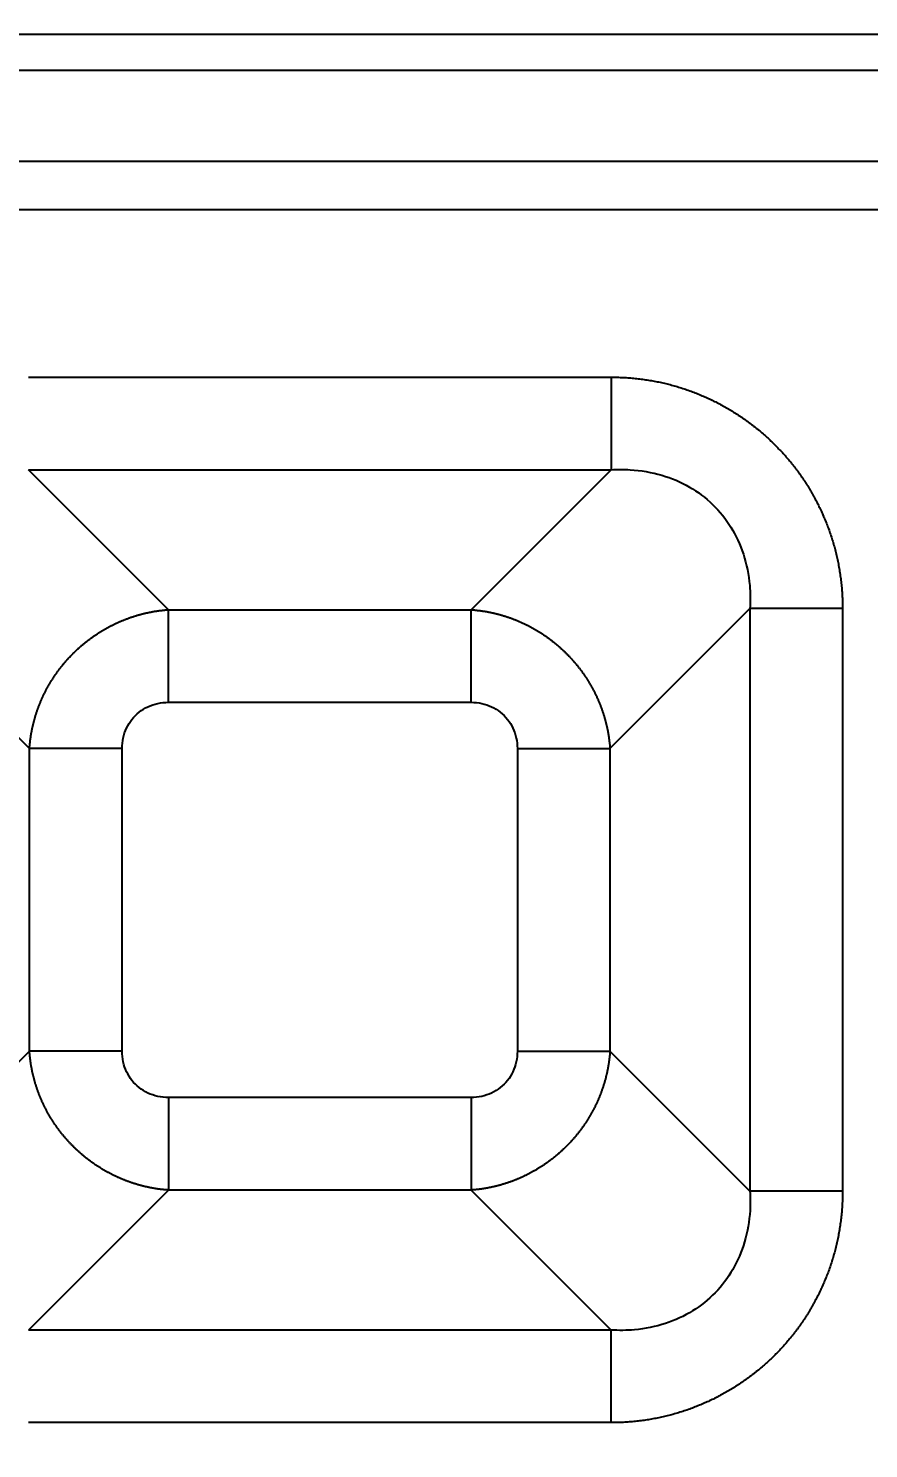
# Model space of a CAD drawing. Header units: millimetres. Extents: x -1286 to 291, y 5350 to 5880.
# Drawn here: x -1041.22 to -1023.98, y 5659.5 to 5688.66 of the extents above; entities that cross this region are included whole.
import ezdxf

# ---------------------------------------------------------------- set-up
doc = ezdxf.new("R2010")
doc.units = ezdxf.units.MM
doc.layers.add('dim', color=82, linetype='Continuous', lineweight=9)
doc.layers.add('粗实线层', color=7, linetype='Continuous', lineweight=35)
doc.dimstyles.new('ISO-25', dxfattribs={"dimscale": 1.5, "dimtxt": 2.5, "dimasz": 2.5, "dimexe": 1.25, "dimexo": 0.625, "dimtad": 1, "dimtxsty": 'Standard', "dimcen": 2.5, "dimadec": 0, "dimazin": 0, "dimtfac": 1, "dimtmove": 0, "dimatfit": 3, "dimfxl": 0, "dimarcsym": 0})

# ---------------------------------------------------------------- blocks, each defined once
blk = doc.blocks.new('*D39')
at = {"layer": 'Defpoints', "color": 0, "lineweight": 18, "transparency": 16777216}
for p in [(-981.514, 5754.075), (-1136.803, 5623.235)]:
    blk.add_point(p, dxfattribs=at)
at = {"layer": 'dim', "color": 0, "lineweight": -2, "transparency": 16777216}
for p, q in [((-931.597, 5796.133), (-979.219, 5756.008)), ((-1136.803, 5623.235), (-981.514, 5754.075)), ((-1139.097, 5621.302), (-1141.391, 5619.369))]:
    blk.add_line(p, q, dxfattribs=at)
at = {"layer": 'dim', "color": 0, "lineweight": 18, "transparency": 16777216}
for points in [[(-979.542, 5756.391), (-978.897, 5755.626), (-981.514, 5754.075)], [(-1139.419, 5621.684), (-1138.775, 5620.92), (-1136.803, 5623.235)]]:
    blk.add_solid(points, dxfattribs=at)
at = {"layer": 'dim', "color": 0, "lineweight": 18, "transparency": 16777216, "insert": (-942.427, 5790.849), "char_height": 3.75, "attachment_point": 5, "rotation": 40.1161}
blk.add_mtext('∅203,06', dxfattribs=at)

msp = doc.modelspace()

# ---------------------------------------------------------------- linework, layer by layer
at = {"layer": '粗实线层', "lineweight": 25}
for p, q in [((-1048.306, 5688.534), (-966.904, 5688.534)), ((-968.068, 5687.792), (-1048.306, 5687.792)), ((-969.99, 5685.921), (-1046.436, 5685.921)), ((-970.506, 5684.932), (-1046.436, 5684.932)), ((-1041.218, 5681.496), (-1029.261, 5681.496)), ((-1041.218, 5679.596), (-1029.261, 5679.596)), ((-1038.345, 5676.723), (-1041.218, 5679.596)), ((-1032.134, 5676.723), (-1029.261, 5679.596)), ((-1041.196, 5673.872), (-1044.069, 5676.745)), ((-1038.345, 5676.723), (-1032.134, 5676.723)), ((-1029.283, 5673.872), (-1026.41, 5676.745)), ((-1026.41, 5676.745), (-1026.41, 5664.787)), ((-1024.509, 5676.745), (-1024.509, 5664.787)), ((-1038.345, 5674.822), (-1032.134, 5674.822)), ((-1041.196, 5667.66), (-1041.196, 5673.872)), ((-1039.295, 5667.66), (-1039.295, 5673.872)), ((-1031.183, 5673.872), (-1031.183, 5667.66)), ((-1029.283, 5673.872), (-1029.283, 5667.66)), ((-1041.196, 5667.66), (-1044.069, 5664.788)), ((-1029.283, 5667.66), (-1026.41, 5664.787)), ((-1032.134, 5666.71), (-1038.345, 5666.71)), ((-1038.345, 5664.81), (-1041.218, 5661.937)), ((-1032.134, 5664.81), (-1038.345, 5664.81)), ((-1032.134, 5664.81), (-1029.261, 5661.937)), ((-1029.261, 5661.937), (-1041.218, 5661.937)), ((-1029.261, 5660.036), (-1041.218, 5660.036))]:
    msp.add_line(p, q, dxfattribs=at)
for radius in [87.342, 87.216, 86.564]:
    msp.add_circle((-1053.128, 5688.655), radius, dxfattribs=at)
for centre, radius, start, end in [((-1053.128, 5688.655), 86.224, 270.08059, 359.91941), ((-1053.128, 5688.655), 85.581, 270.90297, 359.09703), ((-1053.128, 5688.655), 83.696, 272.22396, 357.77604), ((-1053.128, 5688.655), 82.706, 272.58039, 357.41961), ((-1059.158, 5688.655), 102.032, 191.56871, 353.81047), ((-1059.158, 5688.655), 101.531, 191.59189, 353.81047), ((-1059.158, 5688.655), 100.442, 191.71935, 339.08959), ((-1059.158, 5688.655), 100.141, 191.71934, 339.08959), ((-1059.158, 5688.655), 100.022, 191.73334, 338.88345), ((-1059.158, 5688.655), 99.521, 191.82936, 338.86382), ((-1059.158, 5688.655), 102.401, 208.57791, 345.69153), ((-1059.158, 5688.655), 102.402, 208.57791, 345.69153)]:
    msp.add_arc(centre, radius, start, end, dxfattribs=at)
for points, degree, knots in [([(-1029.261, 5681.496), (-1028.291, 5681.496), (-1027.408, 5681.124), (-1026.984, 5680.945), (-1026.601, 5680.687), (-1026.223, 5680.431), (-1025.575, 5679.784), (-1025.319, 5679.405), (-1025.061, 5679.023), (-1024.882, 5678.598), (-1024.51, 5677.715), (-1024.509, 5676.745)], 2, [0, 0, 0, 0.25, 0.25, 0.375, 0.375, 0.5, 0.625, 0.625, 0.75, 0.75, 1, 1, 1]), ([(-1029.261, 5679.596), (-1029.129, 5679.604), (-1028.774, 5679.604), (-1028.22, 5679.51), (-1027.643, 5679.264), (-1027.159, 5678.9), (-1026.78, 5678.428), (-1026.519, 5677.862), (-1026.405, 5677.287), (-1026.4, 5676.905), (-1026.41, 5676.745)], 3, [0, 0, 0, 0, 0.083359, 0.224715, 0.359834, 0.491835, 0.623644, 0.758208, 0.898733, 1, 1, 1, 1]), ([(-1041.196, 5673.872), (-1041.195, 5673.881), (-1041.194, 5673.899), (-1041.192, 5673.926), (-1041.189, 5673.953), (-1041.186, 5673.98), (-1041.184, 5674.007), (-1041.18, 5674.034), (-1041.177, 5674.06), (-1041.173, 5674.087), (-1041.169, 5674.114), (-1041.165, 5674.141), (-1041.161, 5674.168), (-1041.156, 5674.194), (-1041.151, 5674.221), (-1041.146, 5674.248), (-1041.141, 5674.274), (-1041.135, 5674.301), (-1041.129, 5674.327), (-1041.123, 5674.354), (-1041.117, 5674.38), (-1041.11, 5674.406), (-1041.103, 5674.433), (-1041.096, 5674.459), (-1041.089, 5674.485), (-1041.081, 5674.511), (-1041.074, 5674.537), (-1041.066, 5674.563), (-1041.057, 5674.589), (-1041.049, 5674.615), (-1041.04, 5674.641), (-1041.031, 5674.667), (-1041.022, 5674.692), (-1041.013, 5674.718), (-1041.003, 5674.743), (-1040.993, 5674.769), (-1040.983, 5674.794), (-1040.973, 5674.819), (-1040.962, 5674.845), (-1040.951, 5674.87), (-1040.94, 5674.895), (-1040.929, 5674.919), (-1040.918, 5674.944), (-1040.906, 5674.969), (-1040.894, 5674.993), (-1040.882, 5675.018), (-1040.87, 5675.042), (-1040.857, 5675.067), (-1040.844, 5675.091), (-1040.831, 5675.115), (-1040.818, 5675.139), (-1040.805, 5675.163), (-1040.791, 5675.186), (-1040.777, 5675.21), (-1040.763, 5675.233), (-1040.749, 5675.257), (-1040.734, 5675.28), (-1040.72, 5675.303), (-1040.705, 5675.326), (-1040.69, 5675.349), (-1040.675, 5675.372), (-1040.659, 5675.394), (-1040.643, 5675.417), (-1040.628, 5675.439), (-1040.611, 5675.461), (-1040.595, 5675.483), (-1040.579, 5675.505), (-1040.562, 5675.527), (-1040.545, 5675.549), (-1040.528, 5675.57), (-1040.511, 5675.591), (-1040.494, 5675.613), (-1040.476, 5675.634), (-1040.458, 5675.654), (-1040.44, 5675.675), (-1040.422, 5675.696), (-1040.404, 5675.716), (-1040.385, 5675.736), (-1040.366, 5675.756), (-1040.348, 5675.776), (-1040.329, 5675.796), (-1040.309, 5675.816), (-1040.29, 5675.835), (-1040.27, 5675.854), (-1040.251, 5675.873), (-1040.231, 5675.892), (-1040.211, 5675.911), (-1040.19, 5675.929), (-1040.17, 5675.948), (-1040.15, 5675.966), (-1040.129, 5675.984), (-1040.108, 5676.002), (-1040.087, 5676.019), (-1040.066, 5676.037), (-1040.044, 5676.054), (-1040.023, 5676.071), (-1040.001, 5676.088), (-1039.98, 5676.105), (-1039.958, 5676.121), (-1039.936, 5676.137), (-1039.914, 5676.153), (-1039.891, 5676.169), (-1039.869, 5676.185), (-1039.846, 5676.201), (-1039.823, 5676.216), (-1039.801, 5676.231), (-1039.778, 5676.246), (-1039.754, 5676.261), (-1039.731, 5676.275), (-1039.708, 5676.289), (-1039.684, 5676.303), (-1039.661, 5676.317), (-1039.637, 5676.331), (-1039.613, 5676.344), (-1039.589, 5676.357), (-1039.565, 5676.37), (-1039.541, 5676.383), (-1039.517, 5676.396), (-1039.492, 5676.408), (-1039.468, 5676.42), (-1039.443, 5676.432), (-1039.419, 5676.444), (-1039.394, 5676.455), (-1039.369, 5676.467), (-1039.344, 5676.478), (-1039.319, 5676.488), (-1039.294, 5676.499), (-1039.268, 5676.509), (-1039.243, 5676.519), (-1039.218, 5676.529), (-1039.192, 5676.539), (-1039.166, 5676.548), (-1039.141, 5676.558), (-1039.115, 5676.567), (-1039.089, 5676.575), (-1039.063, 5676.584), (-1039.037, 5676.592), (-1039.011, 5676.6), (-1038.985, 5676.608), (-1038.959, 5676.616), (-1038.933, 5676.623), (-1038.907, 5676.63), (-1038.88, 5676.637), (-1038.854, 5676.643), (-1038.827, 5676.65), (-1038.801, 5676.656), (-1038.774, 5676.662), (-1038.748, 5676.667), (-1038.721, 5676.673), (-1038.695, 5676.678), (-1038.668, 5676.683), (-1038.641, 5676.688), (-1038.614, 5676.692), (-1038.588, 5676.696), (-1038.561, 5676.7), (-1038.534, 5676.704), (-1038.507, 5676.707), (-1038.48, 5676.71), (-1038.453, 5676.713), (-1038.426, 5676.716), (-1038.399, 5676.719), (-1038.372, 5676.721), (-1038.354, 5676.722), (-1038.345, 5676.723)], 3, [0, 0, 0, 0, 0.00623, 0.012459, 0.018688, 0.024915, 0.031142, 0.037368, 0.043593, 0.049817, 0.056041, 0.062264, 0.068486, 0.074708, 0.080928, 0.087148, 0.093368, 0.099586, 0.105805, 0.112022, 0.118239, 0.124455, 0.13067, 0.136885, 0.143099, 0.149313, 0.155526, 0.161739, 0.167951, 0.174162, 0.180373, 0.186584, 0.192794, 0.199003, 0.205212, 0.21142, 0.217628, 0.223836, 0.230043, 0.23625, 0.242456, 0.248662, 0.254867, 0.261072, 0.267277, 0.273482, 0.279686, 0.285889, 0.292093, 0.298296, 0.304498, 0.310701, 0.316903, 0.323105, 0.329306, 0.335508, 0.341709, 0.34791, 0.354111, 0.360311, 0.366511, 0.372711, 0.378911, 0.385111, 0.391311, 0.39751, 0.40371, 0.409909, 0.416108, 0.422307, 0.428506, 0.434705, 0.440904, 0.447103, 0.453302, 0.459501, 0.4657, 0.471898, 0.478097, 0.484296, 0.490495, 0.496694, 0.502893, 0.509092, 0.515291, 0.52149, 0.52769, 0.533889, 0.540089, 0.546288, 0.552488, 0.558688, 0.564888, 0.571089, 0.577289, 0.58349, 0.589691, 0.595892, 0.602094, 0.608295, 0.614497, 0.620699, 0.626902, 0.633105, 0.639308, 0.645511, 0.651715, 0.657919, 0.664124, 0.670329, 0.676534, 0.682739, 0.688945, 0.695152, 0.701359, 0.707566, 0.713773, 0.719982, 0.72619, 0.732399, 0.738609, 0.744819, 0.75103, 0.757241, 0.763452, 0.769664, 0.775877, 0.782091, 0.788304, 0.794519, 0.800734, 0.80695, 0.813166, 0.819383, 0.8256, 0.831819, 0.838038, 0.844257, 0.850477, 0.856698, 0.86292, 0.869142, 0.875366, 0.88159, 0.887814, 0.89404, 0.900266, 0.906493, 0.912721, 0.918949, 0.925179, 0.931409, 0.93764, 0.943872, 0.950105, 0.956338, 0.962573, 0.968809, 0.975045, 0.981282, 0.987521, 0.99376, 1, 1, 1, 1]), ([(-1032.134, 5676.723), (-1032.125, 5676.722), (-1032.107, 5676.721), (-1032.08, 5676.719), (-1032.053, 5676.716), (-1032.026, 5676.713), (-1031.999, 5676.71), (-1031.972, 5676.707), (-1031.945, 5676.704), (-1031.918, 5676.7), (-1031.891, 5676.696), (-1031.865, 5676.692), (-1031.838, 5676.688), (-1031.811, 5676.683), (-1031.784, 5676.678), (-1031.758, 5676.673), (-1031.731, 5676.668), (-1031.705, 5676.662), (-1031.678, 5676.656), (-1031.652, 5676.65), (-1031.625, 5676.644), (-1031.599, 5676.637), (-1031.573, 5676.63), (-1031.546, 5676.623), (-1031.52, 5676.616), (-1031.494, 5676.608), (-1031.468, 5676.6), (-1031.442, 5676.592), (-1031.416, 5676.584), (-1031.39, 5676.576), (-1031.364, 5676.567), (-1031.339, 5676.558), (-1031.313, 5676.549), (-1031.287, 5676.539), (-1031.262, 5676.53), (-1031.237, 5676.52), (-1031.211, 5676.51), (-1031.186, 5676.5), (-1031.161, 5676.489), (-1031.136, 5676.478), (-1031.111, 5676.467), (-1031.086, 5676.456), (-1031.061, 5676.444), (-1031.037, 5676.433), (-1031.012, 5676.421), (-1030.987, 5676.409), (-1030.963, 5676.396), (-1030.939, 5676.384), (-1030.915, 5676.371), (-1030.891, 5676.358), (-1030.867, 5676.345), (-1030.843, 5676.332), (-1030.819, 5676.318), (-1030.795, 5676.304), (-1030.772, 5676.29), (-1030.749, 5676.276), (-1030.725, 5676.261), (-1030.702, 5676.247), (-1030.679, 5676.232), (-1030.656, 5676.217), (-1030.634, 5676.201), (-1030.611, 5676.186), (-1030.589, 5676.17), (-1030.566, 5676.154), (-1030.544, 5676.138), (-1030.522, 5676.122), (-1030.5, 5676.106), (-1030.478, 5676.089), (-1030.457, 5676.072), (-1030.435, 5676.055), (-1030.414, 5676.038), (-1030.393, 5676.02), (-1030.372, 5676.003), (-1030.351, 5675.985), (-1030.33, 5675.967), (-1030.31, 5675.949), (-1030.289, 5675.93), (-1030.269, 5675.912), (-1030.249, 5675.893), (-1030.229, 5675.874), (-1030.209, 5675.855), (-1030.19, 5675.836), (-1030.17, 5675.817), (-1030.151, 5675.797), (-1030.132, 5675.777), (-1030.113, 5675.758), (-1030.095, 5675.738), (-1030.076, 5675.717), (-1030.058, 5675.697), (-1030.04, 5675.676), (-1030.022, 5675.656), (-1030.004, 5675.635), (-1029.986, 5675.614), (-1029.969, 5675.593), (-1029.951, 5675.571), (-1029.934, 5675.55), (-1029.918, 5675.528), (-1029.901, 5675.506), (-1029.884, 5675.485), (-1029.868, 5675.463), (-1029.852, 5675.44), (-1029.836, 5675.418), (-1029.82, 5675.396), (-1029.805, 5675.373), (-1029.79, 5675.35), (-1029.774, 5675.327), (-1029.76, 5675.304), (-1029.745, 5675.281), (-1029.73, 5675.258), (-1029.716, 5675.235), (-1029.702, 5675.211), (-1029.688, 5675.188), (-1029.675, 5675.164), (-1029.661, 5675.14), (-1029.648, 5675.116), (-1029.635, 5675.092), (-1029.622, 5675.068), (-1029.61, 5675.044), (-1029.597, 5675.019), (-1029.585, 5674.995), (-1029.573, 5674.97), (-1029.562, 5674.945), (-1029.55, 5674.921), (-1029.539, 5674.896), (-1029.528, 5674.871), (-1029.517, 5674.846), (-1029.506, 5674.82), (-1029.496, 5674.795), (-1029.486, 5674.77), (-1029.476, 5674.744), (-1029.466, 5674.719), (-1029.457, 5674.693), (-1029.448, 5674.668), (-1029.439, 5674.642), (-1029.43, 5674.616), (-1029.422, 5674.59), (-1029.413, 5674.564), (-1029.405, 5674.538), (-1029.398, 5674.512), (-1029.39, 5674.486), (-1029.383, 5674.46), (-1029.376, 5674.434), (-1029.369, 5674.407), (-1029.362, 5674.381), (-1029.356, 5674.354), (-1029.35, 5674.328), (-1029.344, 5674.301), (-1029.338, 5674.275), (-1029.333, 5674.248), (-1029.328, 5674.221), (-1029.323, 5674.195), (-1029.318, 5674.168), (-1029.314, 5674.141), (-1029.309, 5674.114), (-1029.305, 5674.088), (-1029.302, 5674.061), (-1029.298, 5674.034), (-1029.295, 5674.007), (-1029.292, 5673.98), (-1029.289, 5673.953), (-1029.287, 5673.926), (-1029.285, 5673.899), (-1029.283, 5673.881), (-1029.283, 5673.872)], 3, [0, 0, 0, 0, 0.006231, 0.01246, 0.018689, 0.024917, 0.031145, 0.037371, 0.043597, 0.049822, 0.056046, 0.06227, 0.068492, 0.074714, 0.080936, 0.087156, 0.093376, 0.099595, 0.105814, 0.112032, 0.118249, 0.124465, 0.130681, 0.136897, 0.143111, 0.149325, 0.155539, 0.161752, 0.167964, 0.174176, 0.180388, 0.186598, 0.192809, 0.199018, 0.205228, 0.211437, 0.217645, 0.223853, 0.23006, 0.236267, 0.242474, 0.24868, 0.254886, 0.261091, 0.267296, 0.273501, 0.279705, 0.285909, 0.292113, 0.298316, 0.304519, 0.310722, 0.316924, 0.323126, 0.329328, 0.335529, 0.341731, 0.347932, 0.354133, 0.360333, 0.366534, 0.372734, 0.378934, 0.385134, 0.391334, 0.397534, 0.403733, 0.409933, 0.416132, 0.422331, 0.42853, 0.434729, 0.440928, 0.447127, 0.453326, 0.459525, 0.465724, 0.471923, 0.478121, 0.48432, 0.490519, 0.496718, 0.502917, 0.509116, 0.515315, 0.521514, 0.527714, 0.533913, 0.540113, 0.546312, 0.552512, 0.558712, 0.564912, 0.571112, 0.577313, 0.583513, 0.589714, 0.595915, 0.602117, 0.608318, 0.61452, 0.620722, 0.626925, 0.633127, 0.63933, 0.645534, 0.651737, 0.657941, 0.664145, 0.67035, 0.676555, 0.68276, 0.688966, 0.695172, 0.701379, 0.707586, 0.713793, 0.720001, 0.726209, 0.732418, 0.738628, 0.744837, 0.751048, 0.757258, 0.76347, 0.769682, 0.775894, 0.782107, 0.78832, 0.794535, 0.800749, 0.806965, 0.813181, 0.819397, 0.825614, 0.831832, 0.838051, 0.84427, 0.85049, 0.85671, 0.862931, 0.869153, 0.875376, 0.8816, 0.887824, 0.894049, 0.900274, 0.906501, 0.912728, 0.918956, 0.925185, 0.931415, 0.937646, 0.943877, 0.950109, 0.956342, 0.962576, 0.968811, 0.975047, 0.981284, 0.987522, 0.99376, 1, 1, 1, 1]), ([(-1032.134, 5674.822), (-1032.134, 5674.926), (-1032.134, 5675.03), (-1032.134, 5675.235), (-1032.134, 5675.336), (-1032.134, 5675.534), (-1032.134, 5675.63), (-1032.134, 5675.816), (-1032.134, 5675.905), (-1032.134, 5676.074), (-1032.134, 5676.154), (-1032.134, 5676.302), (-1032.134, 5676.371), (-1032.134, 5676.495), (-1032.134, 5676.55), (-1032.134, 5676.647), (-1032.134, 5676.689), (-1032.134, 5676.723)], 3, [0, 0, 0, 0, 0.125, 0.125, 0.25, 0.25, 0.375, 0.375, 0.5, 0.5, 0.625, 0.625, 0.75, 0.75, 0.875, 0.875, 1, 1, 1, 1]), ([(-1024.509, 5676.745), (-1024.613, 5676.745), (-1024.717, 5676.745), (-1024.922, 5676.745), (-1025.023, 5676.745), (-1025.221, 5676.745), (-1025.317, 5676.745), (-1025.503, 5676.745), (-1025.592, 5676.745), (-1025.761, 5676.745), (-1025.841, 5676.745), (-1025.989, 5676.745), (-1026.058, 5676.745), (-1026.182, 5676.745), (-1026.238, 5676.745), (-1026.335, 5676.745), (-1026.376, 5676.745), (-1026.41, 5676.745)], 3, [0, 0, 0, 0, 0.125, 0.125, 0.25, 0.25, 0.375, 0.375, 0.5, 0.5, 0.625, 0.625, 0.75, 0.75, 0.875, 0.875, 1, 1, 1, 1]), ([(-1039.295, 5673.872), (-1039.399, 5673.872), (-1039.503, 5673.872), (-1039.708, 5673.872), (-1039.809, 5673.872), (-1040.007, 5673.872), (-1040.103, 5673.872), (-1040.289, 5673.872), (-1040.378, 5673.872), (-1040.547, 5673.872), (-1040.627, 5673.872), (-1040.775, 5673.872), (-1040.844, 5673.872), (-1040.968, 5673.872), (-1041.024, 5673.872), (-1041.121, 5673.872), (-1041.162, 5673.872), (-1041.196, 5673.872)], 3, [0, 0, 0, 0, 0.125, 0.125, 0.25, 0.25, 0.375, 0.375, 0.5, 0.5, 0.625, 0.625, 0.75, 0.75, 0.875, 0.875, 1, 1, 1, 1]), ([(-1038.345, 5664.81), (-1038.354, 5664.81), (-1038.372, 5664.812), (-1038.399, 5664.814), (-1038.426, 5664.816), (-1038.453, 5664.819), (-1038.48, 5664.822), (-1038.507, 5664.825), (-1038.534, 5664.829), (-1038.56, 5664.832), (-1038.587, 5664.836), (-1038.614, 5664.84), (-1038.641, 5664.845), (-1038.667, 5664.849), (-1038.694, 5664.854), (-1038.721, 5664.859), (-1038.747, 5664.865), (-1038.774, 5664.871), (-1038.8, 5664.876), (-1038.827, 5664.882), (-1038.853, 5664.889), (-1038.88, 5664.895), (-1038.906, 5664.902), (-1038.932, 5664.909), (-1038.958, 5664.917), (-1038.984, 5664.924), (-1039.01, 5664.932), (-1039.036, 5664.94), (-1039.062, 5664.948), (-1039.088, 5664.957), (-1039.114, 5664.965), (-1039.14, 5664.974), (-1039.165, 5664.984), (-1039.191, 5664.993), (-1039.216, 5665.003), (-1039.242, 5665.012), (-1039.267, 5665.023), (-1039.292, 5665.033), (-1039.318, 5665.043), (-1039.343, 5665.054), (-1039.368, 5665.065), (-1039.393, 5665.076), (-1039.417, 5665.088), (-1039.442, 5665.1), (-1039.467, 5665.111), (-1039.491, 5665.124), (-1039.515, 5665.136), (-1039.54, 5665.148), (-1039.564, 5665.161), (-1039.588, 5665.174), (-1039.612, 5665.187), (-1039.636, 5665.201), (-1039.659, 5665.214), (-1039.683, 5665.228), (-1039.706, 5665.242), (-1039.73, 5665.257), (-1039.753, 5665.271), (-1039.776, 5665.286), (-1039.799, 5665.301), (-1039.822, 5665.316), (-1039.845, 5665.331), (-1039.867, 5665.346), (-1039.89, 5665.362), (-1039.912, 5665.378), (-1039.934, 5665.394), (-1039.956, 5665.41), (-1039.978, 5665.427), (-1040, 5665.443), (-1040.022, 5665.46), (-1040.043, 5665.477), (-1040.064, 5665.495), (-1040.086, 5665.512), (-1040.107, 5665.53), (-1040.127, 5665.547), (-1040.148, 5665.565), (-1040.169, 5665.583), (-1040.189, 5665.602), (-1040.209, 5665.62), (-1040.229, 5665.639), (-1040.249, 5665.658), (-1040.269, 5665.677), (-1040.289, 5665.696), (-1040.308, 5665.716), (-1040.327, 5665.735), (-1040.346, 5665.755), (-1040.365, 5665.775), (-1040.384, 5665.795), (-1040.402, 5665.815), (-1040.421, 5665.835), (-1040.439, 5665.856), (-1040.457, 5665.877), (-1040.475, 5665.897), (-1040.492, 5665.919), (-1040.51, 5665.94), (-1040.527, 5665.961), (-1040.544, 5665.982), (-1040.561, 5666.004), (-1040.578, 5666.026), (-1040.594, 5666.048), (-1040.61, 5666.07), (-1040.627, 5666.092), (-1040.642, 5666.114), (-1040.658, 5666.137), (-1040.674, 5666.159), (-1040.689, 5666.182), (-1040.704, 5666.205), (-1040.719, 5666.228), (-1040.734, 5666.251), (-1040.748, 5666.274), (-1040.762, 5666.298), (-1040.776, 5666.321), (-1040.79, 5666.345), (-1040.804, 5666.368), (-1040.817, 5666.392), (-1040.831, 5666.416), (-1040.844, 5666.44), (-1040.856, 5666.464), (-1040.869, 5666.489), (-1040.881, 5666.513), (-1040.893, 5666.538), (-1040.905, 5666.562), (-1040.917, 5666.587), (-1040.928, 5666.612), (-1040.94, 5666.637), (-1040.951, 5666.662), (-1040.962, 5666.687), (-1040.972, 5666.712), (-1040.982, 5666.737), (-1040.993, 5666.762), (-1041.002, 5666.788), (-1041.012, 5666.813), (-1041.022, 5666.839), (-1041.031, 5666.865), (-1041.04, 5666.89), (-1041.048, 5666.916), (-1041.057, 5666.942), (-1041.065, 5666.968), (-1041.073, 5666.994), (-1041.081, 5667.02), (-1041.089, 5667.046), (-1041.096, 5667.073), (-1041.103, 5667.099), (-1041.11, 5667.125), (-1041.116, 5667.152), (-1041.123, 5667.178), (-1041.129, 5667.204), (-1041.135, 5667.231), (-1041.14, 5667.258), (-1041.146, 5667.284), (-1041.151, 5667.311), (-1041.156, 5667.338), (-1041.161, 5667.364), (-1041.165, 5667.391), (-1041.169, 5667.418), (-1041.173, 5667.445), (-1041.177, 5667.472), (-1041.18, 5667.499), (-1041.183, 5667.526), (-1041.186, 5667.552), (-1041.189, 5667.579), (-1041.192, 5667.606), (-1041.194, 5667.633), (-1041.195, 5667.651), (-1041.196, 5667.66)], 3, [0, 0, 0, 0, 0.00623, 0.012459, 0.018688, 0.024915, 0.031142, 0.037368, 0.043593, 0.049817, 0.056041, 0.062264, 0.068486, 0.074708, 0.080928, 0.087148, 0.093368, 0.099586, 0.105805, 0.112022, 0.118239, 0.124455, 0.13067, 0.136885, 0.143099, 0.149313, 0.155526, 0.161739, 0.167951, 0.174162, 0.180373, 0.186584, 0.192794, 0.199003, 0.205212, 0.21142, 0.217628, 0.223836, 0.230043, 0.23625, 0.242456, 0.248662, 0.254867, 0.261072, 0.267277, 0.273482, 0.279686, 0.285889, 0.292093, 0.298296, 0.304498, 0.310701, 0.316903, 0.323105, 0.329306, 0.335508, 0.341709, 0.34791, 0.354111, 0.360311, 0.366511, 0.372711, 0.378911, 0.385111, 0.391311, 0.39751, 0.40371, 0.409909, 0.416108, 0.422307, 0.428506, 0.434705, 0.440904, 0.447103, 0.453302, 0.459501, 0.4657, 0.471898, 0.478097, 0.484296, 0.490495, 0.496694, 0.502893, 0.509092, 0.515291, 0.52149, 0.52769, 0.533889, 0.540089, 0.546288, 0.552488, 0.558688, 0.564888, 0.571089, 0.577289, 0.58349, 0.589691, 0.595892, 0.602094, 0.608295, 0.614497, 0.620699, 0.626902, 0.633105, 0.639308, 0.645511, 0.651715, 0.657919, 0.664124, 0.670329, 0.676534, 0.682739, 0.688945, 0.695152, 0.701359, 0.707566, 0.713773, 0.719982, 0.72619, 0.732399, 0.738609, 0.744819, 0.75103, 0.757241, 0.763452, 0.769664, 0.775877, 0.782091, 0.788304, 0.794519, 0.800734, 0.80695, 0.813166, 0.819383, 0.8256, 0.831819, 0.838038, 0.844257, 0.850477, 0.856698, 0.86292, 0.869142, 0.875366, 0.88159, 0.887814, 0.89404, 0.900266, 0.906493, 0.912721, 0.918949, 0.925179, 0.931409, 0.93764, 0.943872, 0.950105, 0.956338, 0.962573, 0.968809, 0.975045, 0.981282, 0.987521, 0.99376, 1, 1, 1, 1]), ([(-1029.283, 5667.66), (-1029.283, 5667.651), (-1029.285, 5667.633), (-1029.287, 5667.607), (-1029.289, 5667.58), (-1029.292, 5667.553), (-1029.295, 5667.526), (-1029.298, 5667.499), (-1029.302, 5667.472), (-1029.305, 5667.445), (-1029.309, 5667.418), (-1029.313, 5667.392), (-1029.318, 5667.365), (-1029.323, 5667.338), (-1029.327, 5667.311), (-1029.333, 5667.285), (-1029.338, 5667.258), (-1029.344, 5667.232), (-1029.349, 5667.205), (-1029.356, 5667.179), (-1029.362, 5667.152), (-1029.368, 5667.126), (-1029.375, 5667.1), (-1029.382, 5667.073), (-1029.39, 5667.047), (-1029.397, 5667.021), (-1029.405, 5666.995), (-1029.413, 5666.969), (-1029.421, 5666.943), (-1029.43, 5666.917), (-1029.438, 5666.891), (-1029.447, 5666.866), (-1029.457, 5666.84), (-1029.466, 5666.815), (-1029.476, 5666.789), (-1029.485, 5666.764), (-1029.496, 5666.738), (-1029.506, 5666.713), (-1029.516, 5666.688), (-1029.527, 5666.663), (-1029.538, 5666.638), (-1029.549, 5666.613), (-1029.561, 5666.588), (-1029.573, 5666.564), (-1029.584, 5666.539), (-1029.597, 5666.514), (-1029.609, 5666.49), (-1029.621, 5666.466), (-1029.634, 5666.442), (-1029.647, 5666.418), (-1029.66, 5666.394), (-1029.674, 5666.37), (-1029.687, 5666.346), (-1029.701, 5666.323), (-1029.715, 5666.299), (-1029.73, 5666.276), (-1029.744, 5666.252), (-1029.759, 5666.229), (-1029.774, 5666.206), (-1029.789, 5666.184), (-1029.804, 5666.161), (-1029.819, 5666.138), (-1029.835, 5666.116), (-1029.851, 5666.093), (-1029.867, 5666.071), (-1029.883, 5666.049), (-1029.9, 5666.027), (-1029.916, 5666.006), (-1029.933, 5665.984), (-1029.95, 5665.962), (-1029.968, 5665.941), (-1029.985, 5665.92), (-1030.003, 5665.899), (-1030.02, 5665.878), (-1030.038, 5665.857), (-1030.057, 5665.837), (-1030.075, 5665.816), (-1030.093, 5665.796), (-1030.112, 5665.776), (-1030.131, 5665.756), (-1030.15, 5665.737), (-1030.169, 5665.717), (-1030.189, 5665.698), (-1030.208, 5665.678), (-1030.228, 5665.659), (-1030.248, 5665.64), (-1030.268, 5665.622), (-1030.288, 5665.603), (-1030.308, 5665.585), (-1030.329, 5665.567), (-1030.35, 5665.549), (-1030.37, 5665.531), (-1030.392, 5665.513), (-1030.413, 5665.496), (-1030.434, 5665.478), (-1030.455, 5665.461), (-1030.477, 5665.445), (-1030.499, 5665.428), (-1030.521, 5665.411), (-1030.543, 5665.395), (-1030.565, 5665.379), (-1030.587, 5665.363), (-1030.61, 5665.347), (-1030.632, 5665.332), (-1030.655, 5665.317), (-1030.678, 5665.302), (-1030.701, 5665.287), (-1030.724, 5665.272), (-1030.747, 5665.257), (-1030.771, 5665.243), (-1030.794, 5665.229), (-1030.818, 5665.215), (-1030.841, 5665.202), (-1030.865, 5665.188), (-1030.889, 5665.175), (-1030.913, 5665.162), (-1030.937, 5665.149), (-1030.962, 5665.137), (-1030.986, 5665.124), (-1031.011, 5665.112), (-1031.035, 5665.1), (-1031.06, 5665.089), (-1031.085, 5665.077), (-1031.11, 5665.066), (-1031.135, 5665.055), (-1031.16, 5665.044), (-1031.185, 5665.033), (-1031.21, 5665.023), (-1031.235, 5665.013), (-1031.261, 5665.003), (-1031.286, 5664.993), (-1031.312, 5664.984), (-1031.338, 5664.975), (-1031.363, 5664.966), (-1031.389, 5664.957), (-1031.415, 5664.949), (-1031.441, 5664.94), (-1031.467, 5664.932), (-1031.493, 5664.924), (-1031.519, 5664.917), (-1031.546, 5664.91), (-1031.572, 5664.902), (-1031.598, 5664.896), (-1031.625, 5664.889), (-1031.651, 5664.883), (-1031.678, 5664.877), (-1031.704, 5664.871), (-1031.731, 5664.865), (-1031.757, 5664.86), (-1031.784, 5664.854), (-1031.811, 5664.85), (-1031.837, 5664.845), (-1031.864, 5664.84), (-1031.891, 5664.836), (-1031.918, 5664.832), (-1031.945, 5664.829), (-1031.972, 5664.825), (-1031.999, 5664.822), (-1032.026, 5664.819), (-1032.053, 5664.816), (-1032.08, 5664.814), (-1032.107, 5664.812), (-1032.125, 5664.81), (-1032.134, 5664.81)], 3, [0, 0, 0, 0, 0.006229, 0.012458, 0.018686, 0.024913, 0.031139, 0.037364, 0.043589, 0.049813, 0.056036, 0.062258, 0.06848, 0.074701, 0.080921, 0.087141, 0.09336, 0.099578, 0.105795, 0.112012, 0.118229, 0.124444, 0.130659, 0.136874, 0.143088, 0.149301, 0.155514, 0.161726, 0.167937, 0.174148, 0.180359, 0.186569, 0.192778, 0.198988, 0.205196, 0.211404, 0.217612, 0.223819, 0.230026, 0.236232, 0.242438, 0.248644, 0.254849, 0.261054, 0.267258, 0.273462, 0.279666, 0.285869, 0.292072, 0.298275, 0.304478, 0.31068, 0.316882, 0.323083, 0.329285, 0.335486, 0.341687, 0.347888, 0.354088, 0.360289, 0.366489, 0.372689, 0.378888, 0.385088, 0.391288, 0.397487, 0.403686, 0.409886, 0.416085, 0.422284, 0.428483, 0.434681, 0.44088, 0.447079, 0.453278, 0.459477, 0.465675, 0.471874, 0.478073, 0.484272, 0.49047, 0.496669, 0.502868, 0.509067, 0.515267, 0.521466, 0.527665, 0.533865, 0.540064, 0.546264, 0.552464, 0.558664, 0.564864, 0.571065, 0.577265, 0.583466, 0.589667, 0.595869, 0.60207, 0.608272, 0.614474, 0.620676, 0.626879, 0.633082, 0.639285, 0.645489, 0.651693, 0.657897, 0.664102, 0.670307, 0.676512, 0.682718, 0.688924, 0.695131, 0.701338, 0.707546, 0.713754, 0.719962, 0.726171, 0.73238, 0.73859, 0.7448, 0.751011, 0.757223, 0.763435, 0.769647, 0.77586, 0.782074, 0.788288, 0.794503, 0.800718, 0.806934, 0.813151, 0.819368, 0.825586, 0.831805, 0.838024, 0.844244, 0.850465, 0.856686, 0.862909, 0.869131, 0.875355, 0.881579, 0.887804, 0.89403, 0.900257, 0.906484, 0.912713, 0.918942, 0.925172, 0.931403, 0.937634, 0.943867, 0.9501, 0.956334, 0.96257, 0.968806, 0.975043, 0.981281, 0.987519, 0.993759, 1, 1, 1, 1]), ([(-1031.183, 5667.66), (-1031.08, 5667.66), (-1030.976, 5667.66), (-1030.771, 5667.66), (-1030.669, 5667.66), (-1030.472, 5667.66), (-1030.375, 5667.66), (-1030.19, 5667.66), (-1030.101, 5667.66), (-1029.932, 5667.66), (-1029.852, 5667.66), (-1029.703, 5667.66), (-1029.635, 5667.66), (-1029.511, 5667.66), (-1029.455, 5667.66), (-1029.358, 5667.66), (-1029.317, 5667.66), (-1029.283, 5667.66)], 3, [0, 0, 0, 0, 0.125, 0.125, 0.25, 0.25, 0.375, 0.375, 0.5, 0.5, 0.625, 0.625, 0.75, 0.75, 0.875, 0.875, 1, 1, 1, 1]), ([(-1038.345, 5666.71), (-1038.345, 5666.606), (-1038.345, 5666.503), (-1038.345, 5666.298), (-1038.345, 5666.196), (-1038.345, 5665.999), (-1038.345, 5665.902), (-1038.345, 5665.717), (-1038.345, 5665.627), (-1038.345, 5665.459), (-1038.345, 5665.379), (-1038.345, 5665.23), (-1038.345, 5665.162), (-1038.345, 5665.038), (-1038.345, 5664.982), (-1038.345, 5664.885), (-1038.345, 5664.844), (-1038.345, 5664.81)], 3, [0, 0, 0, 0, 0.125, 0.125, 0.25, 0.25, 0.375, 0.375, 0.5, 0.5, 0.625, 0.625, 0.75, 0.75, 0.875, 0.875, 1, 1, 1, 1]), ([(-1024.509, 5664.787), (-1024.51, 5663.818), (-1024.882, 5662.935), (-1025.061, 5662.511), (-1025.319, 5662.128), (-1025.574, 5661.749), (-1026.221, 5661.102), (-1026.601, 5660.846), (-1026.983, 5660.588), (-1027.408, 5660.409), (-1028.29, 5660.037), (-1029.261, 5660.036)], 2, [0, 0, 0, 0.25, 0.25, 0.375, 0.375, 0.5, 0.625, 0.625, 0.75, 0.75, 1, 1, 1]), ([(-1026.41, 5664.787), (-1026.402, 5664.656), (-1026.401, 5664.3), (-1026.496, 5663.747), (-1026.741, 5663.17), (-1027.106, 5662.686), (-1027.577, 5662.307), (-1028.144, 5662.046), (-1028.718, 5661.931), (-1029.1, 5661.927), (-1029.261, 5661.937)], 3, [0, 0, 0, 0, 0.083359, 0.224715, 0.359834, 0.491835, 0.623644, 0.758208, 0.898733, 1, 1, 1, 1]), ([(-1029.261, 5660.036), (-1029.261, 5660.14), (-1029.261, 5660.244), (-1029.261, 5660.449), (-1029.261, 5660.55), (-1029.261, 5660.748), (-1029.261, 5660.844), (-1029.261, 5661.03), (-1029.261, 5661.119), (-1029.261, 5661.288), (-1029.261, 5661.368), (-1029.261, 5661.516), (-1029.261, 5661.585), (-1029.261, 5661.709), (-1029.261, 5661.764), (-1029.261, 5661.862), (-1029.261, 5661.903), (-1029.261, 5661.937)], 3, [0, 0, 0, 0, 0.125, 0.125, 0.25, 0.25, 0.375, 0.375, 0.5, 0.5, 0.625, 0.625, 0.75, 0.75, 0.875, 0.875, 1, 1, 1, 1])]:
    msp.add_open_spline(points, degree=degree, knots=knots, dxfattribs=at)
for points, weights in [([(-1029.261, 5681.496), (-1029.261, 5680.608), (-1029.261, 5679.885), (-1029.261, 5679.596)], [1.10247262476, 0.965845221084, 0.965842458469, 1.10246433691]), ([(-1038.345, 5674.822), (-1038.345, 5675.71), (-1038.345, 5676.433), (-1038.345, 5676.723)], [1.10246419878, 0.965844578078, 0.965845267075, 1.10246626578]), ([(-1031.183, 5673.872), (-1030.295, 5673.872), (-1029.572, 5673.872), (-1029.283, 5673.872)], [1.10246419878, 0.965844578078, 0.965845267075, 1.10246626578]), ([(-1039.295, 5667.66), (-1040.183, 5667.66), (-1040.907, 5667.66), (-1041.196, 5667.66)], [1.10246419878, 0.965844578078, 0.965845267075, 1.10246626578]), ([(-1032.134, 5666.71), (-1032.134, 5665.822), (-1032.134, 5665.099), (-1032.134, 5664.81)], [1.10246419878, 0.965844578078, 0.965845267075, 1.10246626578]), ([(-1024.509, 5664.787), (-1025.398, 5664.787), (-1026.121, 5664.787), (-1026.41, 5664.787)], [1.10247262476, 0.965845221084, 0.965842458468, 1.10246433691])]:
    msp.add_rational_spline(points, weights, degree=3, dxfattribs=at)
for points in [[(-1039.295, 5673.872), (-1039.295, 5673.947), (-1039.28, 5674.091), (-1039.21, 5674.296), (-1039.099, 5674.476), (-1038.95, 5674.626), (-1038.769, 5674.737), (-1038.564, 5674.807), (-1038.42, 5674.822), (-1038.345, 5674.822)], [(-1032.134, 5674.822), (-1032.059, 5674.822), (-1031.914, 5674.807), (-1031.709, 5674.737), (-1031.529, 5674.626), (-1031.38, 5674.477), (-1031.268, 5674.296), (-1031.199, 5674.091), (-1031.183, 5673.947), (-1031.183, 5673.872)], [(-1038.345, 5666.71), (-1038.42, 5666.71), (-1038.564, 5666.726), (-1038.769, 5666.795), (-1038.95, 5666.907), (-1039.099, 5667.056), (-1039.21, 5667.236), (-1039.28, 5667.441), (-1039.295, 5667.586), (-1039.295, 5667.66)], [(-1031.183, 5667.66), (-1031.183, 5667.586), (-1031.199, 5667.441), (-1031.268, 5667.236), (-1031.38, 5667.056), (-1031.529, 5666.907), (-1031.709, 5666.795), (-1031.914, 5666.726), (-1032.059, 5666.71), (-1032.134, 5666.71)]]:
    msp.add_open_spline(points, degree=3, dxfattribs=at)

# ---------------------------------------------------------------- dimensions: what is measured, and where the dimension line sits
at = {"layer": 'dim', "lineweight": 18}
dim = msp.add_diameter_dim_2p(p1=(-1136.803, 5623.235), p2=(-981.514, 5754.075), dimstyle='ISO-25', override={"dimasz": 2, "dimexe": 0.49975, "dimexo": 0.49975, "dimgap": 0.49975}, dxfattribs=at)
dim.commit()
dim.dimension.update_dxf_attribs({"geometry": '*D39', "text_midpoint": (-940.534, 5788.603), "dimtype": 163})

doc.saveas('drawing.dxf')
